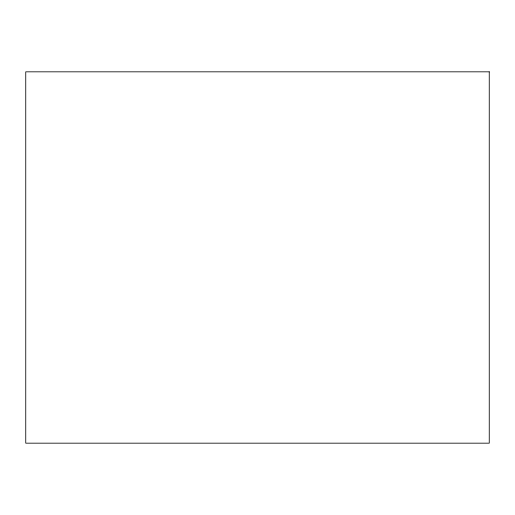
<?xml version="1.0" encoding="UTF-8"?>
<svg xmlns="http://www.w3.org/2000/svg" width="515" height="515" viewBox="0 0 515 515"><rect width="100%" height="100%" fill="white"/><g stroke="black" fill="none" stroke-linecap="round" stroke-linejoin="round"><path stroke-width="0.77" d="M489.25 71.83L25.75 71.83L25.75 443.17L489.25 443.17L489.25 71.83"/></g></svg>
